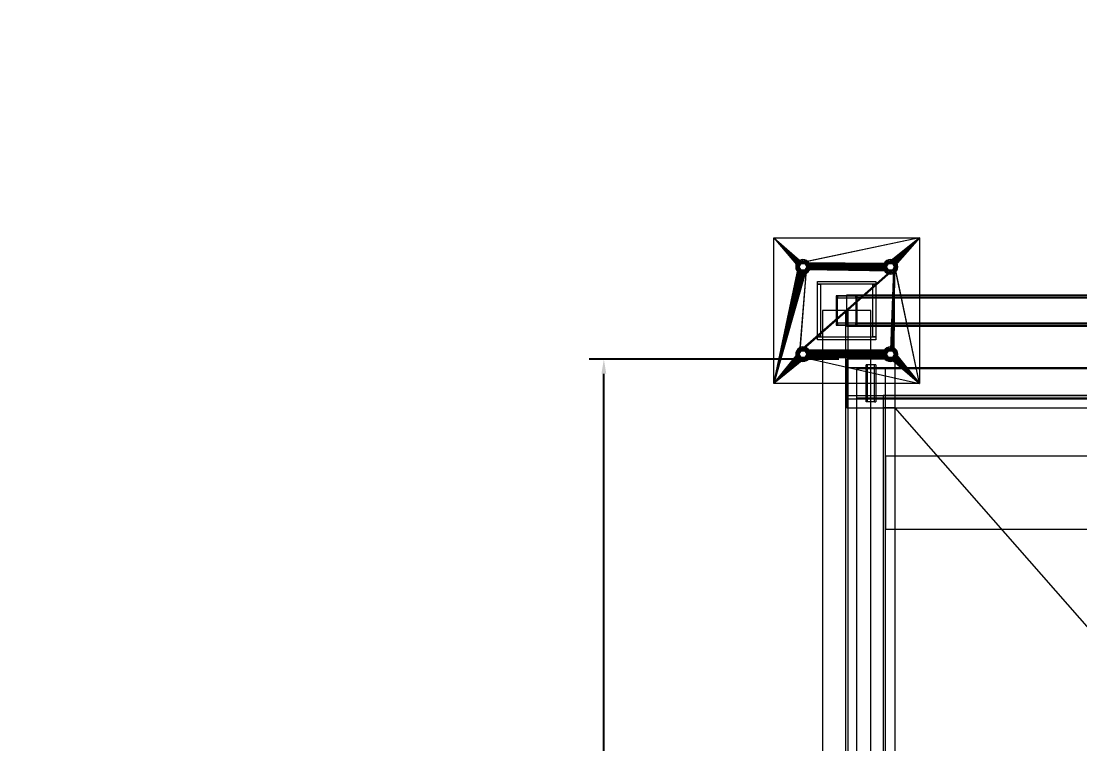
# Model space of a CAD drawing. Header units: millimetres. Extents: x -191664 to 191490, y -197311 to 10263.
# Drawn here: x -1550 to 630, y -68942 to -67454 of the extents above; entities that cross this region are included whole.
import ezdxf

# ---------------------------------------------------------------- set-up
doc = ezdxf.new("R2010")
doc.units = ezdxf.units.MM
for name, color, linetype, lineweight in [('COTAS_O', 1, 'Continuous', 0), ('DET_dosificador_superior', 7, 'Continuous', 0), ('R15_COTAS_TRANSPORTE_P', 1, 'Continuous', 0)]:
    doc.layers.add(name, color=color, linetype=linetype, lineweight=lineweight)
doc.dimstyles.new('PLANTA_20', dxfattribs={"dimtxt": 50, "dimasz": 30, "dimexe": 30, "dimexo": 16, "dimgap": 20, "dimtad": 1, "dimtih": 1, "dimtoh": 1, "dimdec": 1, "dimzin": 0, "dimdsep": 46, "dimcen": 0.09, "dimadec": 0, "dimazin": 0, "dimtfac": 1, "dimtdec": 4, "dimtofl": 0, "dimtmove": 0, "dimatfit": 3, "dimfxl": 1, "dimtolj": 1, "dimtzin": 0, "dimarcsym": 0})

# ---------------------------------------------------------------- blocks, each defined once
blk = doc.blocks.new('*D54')
at = {"layer": 'COTAS_O', "color": 0, "lineweight": -2, "transparency": 16777216}
for p, q in [((134, -68150), (-380, -68150)), ((-350, -69820), (-350, -68180)), ((134, -69850), (-380, -69850))]:
    blk.add_line(p, q, dxfattribs=at)
at = {"layer": 'COTAS_O', "color": 0, "transparency": 16777216}
for points in [[(-355, -68180), (-345, -68180), (-350, -68150)], [(-355, -69820), (-345, -69820), (-350, -69850)]]:
    blk.add_solid(points, dxfattribs=at)
at = {"layer": 'Defpoints', "color": 0, "transparency": 16777216}
for p in [(-350, -68150), (150, -68150), (150, -69850)]:
    blk.add_point(p, dxfattribs=at)
blk = doc.blocks.new('*D132')
at = {"layer": 'Defpoints', "color": 0, "transparency": 16777216}
for p in [(-500, -194490), (-500, -194490), (500, -194490), (203.3, -194656.7), (439.7, -194832)]:
    blk.add_point(p, dxfattribs=at)
at = {"layer": 'R15_COTAS_TRANSPORTE_P', "color": 0, "lineweight": -2, "transparency": 16777216}
blk.add_arc((-500, -194490), 722.8, 342.3783, 357.6217, dxfattribs=at)
at = {"layer": 'R15_COTAS_TRANSPORTE_P', "color": 0, "transparency": 16777216}
for points in [[(217.2, -194519.9), (227.1, -194520.1), (222.8, -194490)], [(193.6, -194710.4), (184.1, -194707.2), (179.2, -194737.2)]]:
    blk.add_solid(points, dxfattribs=at)
blk = doc.blocks.new('*D133')
at = {"layer": 'Defpoints', "color": 0, "transparency": 16777216}
for p in [(439.7, -194148), (217.9, -194406.1), (-500, -194490), (-500, -194490), (500, -194490)]:
    blk.add_point(p, dxfattribs=at)
at = {"layer": 'R15_COTAS_TRANSPORTE_P', "color": 0, "lineweight": -2, "transparency": 16777216}
blk.add_arc((-500, -194490), 722.8, 2.3783, 17.6217, dxfattribs=at)
at = {"layer": 'R15_COTAS_TRANSPORTE_P', "color": 0, "transparency": 16777216}
for points in [[(184.1, -194272.8), (193.6, -194269.6), (179.2, -194242.8)], [(227.1, -194459.9), (217.2, -194460.1), (222.8, -194490)]]:
    blk.add_solid(points, dxfattribs=at)

msp = doc.modelspace()

# ---------------------------------------------------------------- linework, layer by layer
at = {"layer": 'DET_dosificador_superior', "color": 252, "true_color": 0x82929a}
for p, q in [((0, -68200), (0, -67900)), ((0, -67900), (51, -67960)), ((0, -67900), (51.17, -67958.24)), ((0, -67900), (51.69, -67956.56)), ((0, -67900), (52.52, -67955)), ((0, -67900), (53.64, -67953.64)), ((0, -67900), (55, -67952.52)), ((0, -67900), (56.56, -67951.69)), ((0, -67900), (58.24, -67951.17)), ((0, -67900), (300, -67900)), ((300, -67900), (58.24, -67951.17)), ((300, -67900), (60, -67951)), ((300, -67900), (235, -67952.52)), ((300, -67900), (236.56, -67951.69)), ((300, -67900), (238.24, -67951.17)), ((300, -67900), (240, -67951)), ((300, -67900), (241.76, -67951.17)), ((300, -67900), (243.44, -67951.69)), ((300, -67900), (245, -67952.52)), ((300, -67900), (246.36, -67953.64)), ((300, -67900), (247.48, -67955)), ((300, -67900), (248.31, -67956.56)), ((300, -67900), (248.83, -67958.24)), ((300, -67900), (300, -68200)), ((0, -68200), (51, -67960)), ((51.17, -67961.76), (0, -68200)), ((51.17, -67958.24), (51, -67960)), ((51, -67960), (51.17, -67961.76)), ((51.69, -67956.56), (51.17, -67958.24)), ((51.17, -67961.76), (51.69, -67963.44)), ((52.52, -67955), (51.69, -67956.56)), ((53.64, -67953.64), (52.52, -67955)), ((55, -67952.52), (53.64, -67953.64)), ((56.56, -67951.69), (55, -67952.52)), ((58.24, -67951.17), (56.56, -67951.69)), ((60, -67951), (58.24, -67951.17)), ((61.76, -67951.17), (60, -67951)), ((60, -67951), (231.17, -67958.24)), ((60, -67951), (231.69, -67956.56)), ((60, -67951), (232.52, -67955)), ((60, -67951), (233.64, -67953.64)), ((60, -67951), (235, -67952.52)), ((63.44, -67951.69), (61.76, -67951.17)), ((61.76, -67951.17), (231.17, -67958.24)), ((65, -67952.52), (63.44, -67951.69)), ((63.44, -67951.69), (231.17, -67958.24)), ((66.36, -67953.64), (65, -67952.52)), ((65, -67952.52), (231.17, -67958.24)), ((67.48, -67955), (66.36, -67953.64)), ((66.36, -67953.64), (231.17, -67958.24)), ((68.31, -67956.56), (67.48, -67955)), ((67.48, -67955), (231.17, -67958.24)), ((68.83, -67958.24), (68.31, -67956.56)), ((68.31, -67956.56), (231.17, -67958.24)), ((68.31, -67963.44), (68.83, -67961.76)), ((69, -67960), (68.83, -67958.24)), ((68.83, -67958.24), (231.17, -67958.24)), ((68.83, -67961.76), (69, -67960)), ((240, -67969), (68.83, -67961.76)), ((69, -67960), (231.17, -67958.24)), ((231, -67960), (69, -67960)), ((231.17, -67961.76), (69, -67960)), ((231.69, -67963.44), (69, -67960)), ((232.52, -67965), (69, -67960)), ((233.64, -67966.36), (69, -67960)), ((235, -67967.48), (69, -67960)), ((236.56, -67968.31), (69, -67960)), ((238.24, -67968.83), (69, -67960)), ((240, -67969), (69, -67960)), ((231.17, -67958.24), (231, -67960)), ((231, -67960), (231.17, -67961.76)), ((231.69, -67956.56), (231.17, -67958.24)), ((231.17, -67961.76), (231.69, -67963.44)), ((232.52, -67955), (231.69, -67956.56)), ((233.64, -67953.64), (232.52, -67955)), ((235, -67952.52), (233.64, -67953.64)), ((236.56, -67951.69), (235, -67952.52)), ((238.24, -67951.17), (236.56, -67951.69)), ((240, -67951), (238.24, -67951.17)), ((241.76, -67951.17), (240, -67951)), ((249, -67960), (240, -68131)), ((248.83, -67961.76), (240, -68131)), ((243.44, -67951.69), (241.76, -67951.17)), ((249, -67960), (241.76, -68131.17)), ((245, -67952.52), (243.44, -67951.69)), ((243.44, -68131.69), (249, -67960)), ((246.36, -67953.64), (245, -67952.52)), ((245, -68132.52), (249, -67960)), ((247.48, -67955), (246.36, -67953.64)), ((246.36, -68133.64), (249, -67960)), ((248.31, -67956.56), (247.48, -67955)), ((247.48, -68135), (249, -67960)), ((248.83, -67958.24), (248.31, -67956.56)), ((248.31, -67963.44), (248.83, -67961.76)), ((300, -68200), (248.83, -67958.24)), ((249, -67960), (248.83, -67958.24)), ((248.83, -67961.76), (249, -67960)), ((300, -68200), (249, -67960)), ((51.69, -67963.44), (0, -68200)), ((52.52, -67965), (0, -68200)), ((53.64, -67966.36), (0, -68200)), ((66.36, -67966.36), (0, -68200)), ((55, -67967.48), (0, -68200)), ((65, -67967.48), (0, -68200)), ((56.56, -67968.31), (0, -68200)), ((63.44, -67968.31), (0, -68200)), ((58.24, -67968.83), (0, -68200)), ((61.76, -67968.83), (0, -68200)), ((60, -67969), (0, -68200)), ((51.69, -67963.44), (52.52, -67965)), ((52.52, -67965), (53.64, -67966.36)), ((66.36, -67966.36), (52.52, -68135)), ((53.64, -67966.36), (55, -67967.48)), ((66.36, -67966.36), (53.64, -68133.64)), ((246.36, -67966.36), (53.64, -68133.64)), ((245, -67967.48), (53.64, -68133.64)), ((243.44, -67968.31), (53.64, -68133.64)), ((241.76, -67968.83), (53.64, -68133.64)), ((240, -67969), (53.64, -68133.64)), ((246.36, -67966.36), (55, -68132.52)), ((55, -67967.48), (56.56, -67968.31)), ((246.36, -67966.36), (56.56, -68131.69)), ((56.56, -67968.31), (58.24, -67968.83)), ((246.36, -67966.36), (58.24, -68131.17)), ((58.24, -67968.83), (60, -67969)), ((246.36, -67966.36), (60, -68131)), ((60, -67969), (61.76, -67968.83)), ((61.76, -67968.83), (63.44, -67968.31)), ((63.44, -67968.31), (65, -67967.48)), ((65, -67967.48), (66.36, -67966.36)), ((66.36, -67966.36), (67.48, -67965)), ((240, -67969), (66.36, -67966.36)), ((67.48, -67965), (68.31, -67963.44)), ((240, -67969), (67.48, -67965)), ((240, -67969), (68.31, -67963.44)), ((231.69, -67963.44), (232.52, -67965)), ((232.52, -67965), (233.64, -67966.36)), ((233.64, -67966.36), (235, -67967.48)), ((235, -67967.48), (236.56, -67968.31)), ((236.56, -67968.31), (238.24, -67968.83)), ((238.24, -67968.83), (240, -67969)), ((248.31, -67963.44), (240, -68131)), ((247.48, -67965), (240, -68131)), ((246.36, -67966.36), (240, -68131)), ((240, -67969), (241.76, -67968.83)), ((241.76, -67968.83), (243.44, -67968.31)), ((243.44, -67968.31), (245, -67967.48)), ((245, -67967.48), (246.36, -67966.36)), ((246.36, -67966.36), (247.48, -67965)), ((247.48, -67965), (248.31, -67963.44)), ((0, -68200), (52.52, -68135)), ((0, -68200), (51.69, -68136.56)), ((51.69, -68136.56), (51.17, -68138.24)), ((52.52, -68135), (51.69, -68136.56)), ((53.64, -68133.64), (52.52, -68135)), ((55, -68132.52), (53.64, -68133.64)), ((56.56, -68131.69), (55, -68132.52)), ((58.24, -68131.17), (56.56, -68131.69)), ((60, -68131), (58.24, -68131.17)), ((61.76, -68131.17), (60, -68131)), ((60, -68131), (231, -68140)), ((60, -68131), (231.17, -68138.24)), ((60, -68131), (231.69, -68136.56)), ((60, -68131), (232.52, -68135)), ((60, -68131), (233.64, -68133.64)), ((60, -68131), (235, -68132.52)), ((60, -68131), (236.56, -68131.69)), ((60, -68131), (238.24, -68131.17)), ((60, -68131), (240, -68131)), ((63.44, -68131.69), (61.76, -68131.17)), ((61.76, -68131.17), (231, -68140)), ((65, -68132.52), (63.44, -68131.69)), ((63.44, -68131.69), (231, -68140)), ((66.36, -68133.64), (65, -68132.52)), ((65, -68132.52), (231, -68140)), ((67.48, -68135), (66.36, -68133.64)), ((66.36, -68133.64), (231, -68140)), ((68.31, -68136.56), (67.48, -68135)), ((67.48, -68135), (231, -68140)), ((68.83, -68138.24), (68.31, -68136.56)), ((68.31, -68136.56), (231, -68140)), ((231.69, -68136.56), (231.17, -68138.24)), ((232.52, -68135), (231.69, -68136.56)), ((233.64, -68133.64), (232.52, -68135)), ((235, -68132.52), (233.64, -68133.64)), ((236.56, -68131.69), (235, -68132.52)), ((238.24, -68131.17), (236.56, -68131.69)), ((240, -68131), (238.24, -68131.17)), ((241.76, -68131.17), (240, -68131)), ((243.44, -68131.69), (241.76, -68131.17)), ((245, -68132.52), (243.44, -68131.69)), ((246.36, -68133.64), (245, -68132.52)), ((247.48, -68135), (246.36, -68133.64)), ((248.31, -68136.56), (247.48, -68135)), ((247.48, -68135), (300, -68200)), ((248.83, -68138.24), (248.31, -68136.56)), ((248.31, -68136.56), (300, -68200)), ((0, -68200), (51.17, -68138.24)), ((51, -68140), (0, -68200)), ((51.17, -68141.76), (0, -68200)), ((51.69, -68143.44), (0, -68200)), ((52.52, -68145), (0, -68200)), ((53.64, -68146.36), (0, -68200)), ((55, -68147.48), (0, -68200)), ((65, -68147.48), (0, -68200)), ((56.56, -68148.31), (0, -68200)), ((63.44, -68148.31), (0, -68200)), ((58.24, -68148.83), (0, -68200)), ((61.76, -68148.83), (0, -68200)), ((60, -68149), (0, -68200)), ((51.17, -68138.24), (51, -68140)), ((51, -68140), (51.17, -68141.76)), ((51.17, -68141.76), (51.69, -68143.44)), ((51.69, -68143.44), (52.52, -68145)), ((52.52, -68145), (53.64, -68146.36)), ((53.64, -68146.36), (55, -68147.48)), ((55, -68147.48), (56.56, -68148.31)), ((56.56, -68148.31), (58.24, -68148.83)), ((58.24, -68148.83), (60, -68149)), ((60, -68149), (61.76, -68148.83)), ((61.76, -68148.83), (63.44, -68148.31)), ((63.44, -68148.31), (65, -68147.48)), ((65, -68147.48), (66.36, -68146.36)), ((65, -68147.48), (300, -68200)), ((240, -68149), (65, -68147.48)), ((66.36, -68146.36), (67.48, -68145)), ((240, -68149), (66.36, -68146.36)), ((67.48, -68145), (68.31, -68143.44)), ((240, -68149), (67.48, -68145)), ((68.31, -68143.44), (68.83, -68141.76)), ((240, -68149), (68.31, -68143.44)), ((69, -68140), (68.83, -68138.24)), ((68.83, -68138.24), (231, -68140)), ((68.83, -68141.76), (69, -68140)), ((240, -68149), (68.83, -68141.76)), ((231, -68140), (69, -68140)), ((231.17, -68141.76), (69, -68140)), ((231.69, -68143.44), (69, -68140)), ((232.52, -68145), (69, -68140)), ((233.64, -68146.36), (69, -68140)), ((235, -68147.48), (69, -68140)), ((236.56, -68148.31), (69, -68140)), ((238.24, -68148.83), (69, -68140)), ((240, -68149), (69, -68140)), ((231.17, -68138.24), (231, -68140)), ((231, -68140), (231.17, -68141.76)), ((231.17, -68141.76), (231.69, -68143.44)), ((231.69, -68143.44), (232.52, -68145)), ((232.52, -68145), (233.64, -68146.36)), ((233.64, -68146.36), (235, -68147.48)), ((235, -68147.48), (236.56, -68148.31)), ((236.56, -68148.31), (238.24, -68148.83)), ((238.24, -68148.83), (240, -68149)), ((240, -68149), (241.76, -68148.83)), ((240, -68149), (300, -68200)), ((241.76, -68148.83), (243.44, -68148.31)), ((241.76, -68148.83), (300, -68200)), ((243.44, -68148.31), (245, -68147.48)), ((243.44, -68148.31), (300, -68200)), ((245, -68147.48), (246.36, -68146.36)), ((245, -68147.48), (300, -68200)), ((246.36, -68146.36), (247.48, -68145)), ((246.36, -68146.36), (300, -68200)), ((247.48, -68145), (248.31, -68143.44)), ((247.48, -68145), (300, -68200)), ((248.31, -68143.44), (248.83, -68141.76)), ((248.31, -68143.44), (300, -68200)), ((249, -68140), (248.83, -68138.24)), ((248.83, -68138.24), (300, -68200)), ((248.83, -68141.76), (249, -68140)), ((248.83, -68141.76), (300, -68200)), ((249, -68140), (300, -68200)), ((300, -68200), (0, -68200))]:
    msp.add_line(p, q, dxfattribs=at)
at = {"layer": 'DET_dosificador_superior', "color": 252, "true_color": 0x8ba19a}
for p, q in [((45.51, -67956.12), (45, -67960)), ((51, -67960), (45, -67960)), ((45, -67960), (45.51, -67963.88)), ((47.01, -67952.5), (45.51, -67956.12)), ((51.31, -67957.67), (45.51, -67956.12)), ((51.31, -67962.33), (45.51, -67963.88)), ((53.08, -67948.01), (46.15, -67960)), ((52, -67960), (46.15, -67960)), ((46.15, -67960), (53.08, -67971.99)), ((49.39, -67949.39), (47.01, -67952.5)), ((52.21, -67955.5), (47.01, -67952.5)), ((52.5, -67947.01), (49.39, -67949.39)), ((53.64, -67953.64), (49.39, -67949.39)), ((51, -67960), (51.31, -67957.67)), ((51.31, -67962.33), (51, -67960)), ((51.31, -67957.67), (52.21, -67955.5)), ((52.21, -67964.5), (51.31, -67962.33)), ((52, -67960), (56, -67953.07)), ((56, -67966.93), (52, -67960)), ((52.21, -67955.5), (53.64, -67953.64)), ((56.12, -67945.51), (52.5, -67947.01)), ((55.5, -67952.21), (52.5, -67947.01)), ((66.92, -67948.01), (53.08, -67948.01)), ((56, -67953.07), (53.08, -67948.01)), ((53.64, -67953.64), (55.5, -67952.21)), ((55.5, -67952.21), (57.67, -67951.31)), ((56, -67953.07), (64, -67953.07)), ((60, -67945), (56.12, -67945.51)), ((57.67, -67951.31), (56.12, -67945.51)), ((57.67, -67951.31), (60, -67951)), ((63.88, -67945.51), (60, -67945)), ((60, -67951), (60, -67945)), ((60, -67951), (62.33, -67951.31)), ((62.33, -67951.31), (63.88, -67945.51)), ((62.33, -67951.31), (64.5, -67952.21)), ((67.5, -67947.01), (63.88, -67945.51)), ((64, -67953.07), (66.92, -67948.01)), ((64, -67953.07), (68, -67960)), ((68, -67960), (64, -67966.93)), ((64.5, -67952.21), (67.5, -67947.01)), ((64.5, -67952.21), (66.36, -67953.64)), ((66.36, -67953.64), (70.61, -67949.39)), ((66.36, -67953.64), (67.79, -67955.5)), ((73.85, -67960), (66.92, -67948.01)), ((66.92, -67971.99), (73.85, -67960)), ((70.61, -67949.39), (67.5, -67947.01)), ((67.79, -67955.5), (72.99, -67952.5)), ((67.79, -67955.5), (68.69, -67957.67)), ((68.69, -67962.33), (67.79, -67964.5)), ((73.85, -67960), (68, -67960)), ((68.69, -67957.67), (74.49, -67956.12)), ((68.69, -67957.67), (69, -67960)), ((69, -67960), (68.69, -67962.33)), ((68.69, -67962.33), (74.49, -67963.88)), ((75, -67960), (69, -67960)), ((72.99, -67952.5), (70.61, -67949.39)), ((74.49, -67956.12), (72.99, -67952.5)), ((75, -67960), (74.49, -67956.12)), ((74.49, -67963.88), (75, -67960)), ((225.51, -67956.12), (225, -67960)), ((231, -67960), (225, -67960)), ((225, -67960), (225.51, -67963.88)), ((227.01, -67952.5), (225.51, -67956.12)), ((231.31, -67957.67), (225.51, -67956.12)), ((231.31, -67962.33), (225.51, -67963.88)), ((233.08, -67948.01), (226.15, -67960)), ((232, -67960), (226.15, -67960)), ((226.15, -67960), (233.08, -67971.99)), ((229.39, -67949.39), (227.01, -67952.5)), ((232.21, -67955.5), (227.01, -67952.5)), ((232.5, -67947.01), (229.39, -67949.39)), ((233.64, -67953.64), (229.39, -67949.39)), ((231, -67960), (231.31, -67957.67)), ((231.31, -67962.33), (231, -67960)), ((231.31, -67957.67), (232.21, -67955.5)), ((232.21, -67964.5), (231.31, -67962.33)), ((232, -67960), (236, -67953.07)), ((236, -67966.93), (232, -67960)), ((232.21, -67955.5), (233.64, -67953.64)), ((236.12, -67945.51), (232.5, -67947.01)), ((235.5, -67952.21), (232.5, -67947.01)), ((246.92, -67948.01), (233.08, -67948.01)), ((236, -67953.07), (233.08, -67948.01)), ((233.64, -67953.64), (235.5, -67952.21)), ((235.5, -67952.21), (237.67, -67951.31)), ((236, -67953.07), (244, -67953.07)), ((240, -67945), (236.12, -67945.51)), ((237.67, -67951.31), (236.12, -67945.51)), ((237.67, -67951.31), (240, -67951)), ((243.88, -67945.51), (240, -67945)), ((240, -67951), (240, -67945)), ((240, -67951), (242.33, -67951.31)), ((242.33, -67951.31), (243.88, -67945.51)), ((242.33, -67951.31), (244.5, -67952.21)), ((247.5, -67947.01), (243.88, -67945.51)), ((244, -67953.07), (246.92, -67948.01)), ((244, -67953.07), (248, -67960)), ((248, -67960), (244, -67966.93)), ((244.5, -67952.21), (247.5, -67947.01)), ((244.5, -67952.21), (246.36, -67953.64)), ((246.36, -67953.64), (250.61, -67949.39)), ((246.36, -67953.64), (247.79, -67955.5)), ((253.85, -67960), (246.92, -67948.01)), ((246.92, -67971.99), (253.85, -67960)), ((250.61, -67949.39), (247.5, -67947.01)), ((247.79, -67955.5), (252.99, -67952.5)), ((247.79, -67955.5), (248.69, -67957.67)), ((248.69, -67962.33), (247.79, -67964.5)), ((253.85, -67960), (248, -67960)), ((248.69, -67957.67), (254.49, -67956.12)), ((248.69, -67957.67), (249, -67960)), ((249, -67960), (248.69, -67962.33)), ((248.69, -67962.33), (254.49, -67963.88)), ((255, -67960), (249, -67960)), ((252.99, -67952.5), (250.61, -67949.39)), ((254.49, -67956.12), (252.99, -67952.5)), ((255, -67960), (254.49, -67956.12)), ((254.49, -67963.88), (255, -67960)), ((45.51, -67963.88), (47.01, -67967.5)), ((52.21, -67964.5), (47.01, -67967.5)), ((47.01, -67967.5), (49.39, -67970.61)), ((53.64, -67966.36), (49.39, -67970.61)), ((49.39, -67970.61), (52.5, -67972.99)), ((53.64, -67966.36), (52.21, -67964.5)), ((55.5, -67967.79), (52.5, -67972.99)), ((52.5, -67972.99), (56.12, -67974.49)), ((56, -67966.93), (53.08, -67971.99)), ((53.08, -67971.99), (66.92, -67971.99)), ((55.5, -67967.79), (53.64, -67966.36)), ((57.67, -67968.69), (55.5, -67967.79)), ((64, -67966.93), (56, -67966.93)), ((57.67, -67968.69), (56.12, -67974.49)), ((56.12, -67974.49), (60, -67975)), ((60, -67969), (57.67, -67968.69)), ((62.33, -67968.69), (60, -67969)), ((60, -67969), (60, -67975)), ((60, -67975), (63.88, -67974.49)), ((64.5, -67967.79), (62.33, -67968.69)), ((62.33, -67968.69), (63.88, -67974.49)), ((63.88, -67974.49), (67.5, -67972.99)), ((64, -67966.93), (66.92, -67971.99)), ((66.36, -67966.36), (64.5, -67967.79)), ((64.5, -67967.79), (67.5, -67972.99)), ((67.79, -67964.5), (66.36, -67966.36)), ((66.36, -67966.36), (70.61, -67970.61)), ((67.5, -67972.99), (70.61, -67970.61)), ((67.79, -67964.5), (72.99, -67967.5)), ((70.61, -67970.61), (72.99, -67967.5)), ((72.99, -67967.5), (74.49, -67963.88)), ((225.51, -67963.88), (227.01, -67967.5)), ((232.21, -67964.5), (227.01, -67967.5)), ((227.01, -67967.5), (229.39, -67970.61)), ((233.64, -67966.36), (229.39, -67970.61)), ((229.39, -67970.61), (232.5, -67972.99)), ((233.64, -67966.36), (232.21, -67964.5)), ((235.5, -67967.79), (232.5, -67972.99)), ((232.5, -67972.99), (236.12, -67974.49)), ((236, -67966.93), (233.08, -67971.99)), ((233.08, -67971.99), (246.92, -67971.99)), ((235.5, -67967.79), (233.64, -67966.36)), ((237.67, -67968.69), (235.5, -67967.79)), ((244, -67966.93), (236, -67966.93)), ((237.67, -67968.69), (236.12, -67974.49)), ((236.12, -67974.49), (240, -67975)), ((240, -67969), (237.67, -67968.69)), ((242.33, -67968.69), (240, -67969)), ((240, -67969), (240, -67975)), ((240, -67975), (243.88, -67974.49)), ((244.5, -67967.79), (242.33, -67968.69)), ((242.33, -67968.69), (243.88, -67974.49)), ((243.88, -67974.49), (247.5, -67972.99)), ((244, -67966.93), (246.92, -67971.99)), ((246.36, -67966.36), (244.5, -67967.79)), ((244.5, -67967.79), (247.5, -67972.99)), ((247.79, -67964.5), (246.36, -67966.36)), ((246.36, -67966.36), (250.61, -67970.61)), ((247.5, -67972.99), (250.61, -67970.61)), ((247.79, -67964.5), (252.99, -67967.5)), ((250.61, -67970.61), (252.99, -67967.5)), ((252.99, -67967.5), (254.49, -67963.88)), ((45.51, -68136.12), (45, -68140)), ((47.01, -68132.5), (45.51, -68136.12)), ((51.31, -68137.67), (45.51, -68136.12)), ((53.08, -68128.01), (46.15, -68140)), ((49.39, -68129.39), (47.01, -68132.5)), ((52.21, -68135.5), (47.01, -68132.5)), ((52.5, -68127.01), (49.39, -68129.39)), ((53.64, -68133.64), (49.39, -68129.39)), ((51.31, -68137.67), (52.21, -68135.5)), ((52, -68140), (56, -68133.07)), ((52.21, -68135.5), (53.64, -68133.64)), ((56.12, -68125.51), (52.5, -68127.01)), ((55.5, -68132.21), (52.5, -68127.01)), ((66.92, -68128.01), (53.08, -68128.01)), ((56, -68133.07), (53.08, -68128.01)), ((53.64, -68133.64), (55.5, -68132.21)), ((55.5, -68132.21), (57.67, -68131.31)), ((56, -68133.07), (64, -68133.07)), ((60, -68125), (56.12, -68125.51)), ((57.67, -68131.31), (56.12, -68125.51)), ((57.67, -68131.31), (60, -68131)), ((63.88, -68125.51), (60, -68125)), ((60, -68131), (60, -68125)), ((60, -68131), (62.33, -68131.31)), ((62.33, -68131.31), (63.88, -68125.51)), ((62.33, -68131.31), (64.5, -68132.21)), ((67.5, -68127.01), (63.88, -68125.51)), ((64, -68133.07), (66.92, -68128.01)), ((64, -68133.07), (68, -68140)), ((64.5, -68132.21), (67.5, -68127.01)), ((64.5, -68132.21), (66.36, -68133.64)), ((66.36, -68133.64), (70.61, -68129.39)), ((66.36, -68133.64), (67.79, -68135.5)), ((73.85, -68140), (66.92, -68128.01)), ((70.61, -68129.39), (67.5, -68127.01)), ((67.79, -68135.5), (72.99, -68132.5)), ((67.79, -68135.5), (68.69, -68137.67)), ((68.69, -68137.67), (74.49, -68136.12)), ((72.99, -68132.5), (70.61, -68129.39)), ((74.49, -68136.12), (72.99, -68132.5)), ((75, -68140), (74.49, -68136.12)), ((225.51, -68136.12), (225, -68140)), ((227.01, -68132.5), (225.51, -68136.12)), ((231.31, -68137.67), (225.51, -68136.12)), ((233.08, -68128.01), (226.15, -68140)), ((229.39, -68129.39), (227.01, -68132.5)), ((232.21, -68135.5), (227.01, -68132.5)), ((232.5, -68127.01), (229.39, -68129.39)), ((233.64, -68133.64), (229.39, -68129.39)), ((231.31, -68137.67), (232.21, -68135.5)), ((232, -68140), (236, -68133.07)), ((232.21, -68135.5), (233.64, -68133.64)), ((236.12, -68125.51), (232.5, -68127.01)), ((235.5, -68132.21), (232.5, -68127.01)), ((246.92, -68128.01), (233.08, -68128.01)), ((236, -68133.07), (233.08, -68128.01)), ((233.64, -68133.64), (235.5, -68132.21)), ((235.5, -68132.21), (237.67, -68131.31)), ((236, -68133.07), (244, -68133.07)), ((240, -68125), (236.12, -68125.51)), ((237.67, -68131.31), (236.12, -68125.51)), ((237.67, -68131.31), (240, -68131)), ((243.88, -68125.51), (240, -68125)), ((240, -68131), (240, -68125)), ((240, -68131), (242.33, -68131.31)), ((242.33, -68131.31), (243.88, -68125.51)), ((242.33, -68131.31), (244.5, -68132.21)), ((247.5, -68127.01), (243.88, -68125.51)), ((244, -68133.07), (246.92, -68128.01)), ((244, -68133.07), (248, -68140)), ((244.5, -68132.21), (247.5, -68127.01)), ((244.5, -68132.21), (246.36, -68133.64)), ((246.36, -68133.64), (250.61, -68129.39)), ((246.36, -68133.64), (247.79, -68135.5)), ((253.85, -68140), (246.92, -68128.01)), ((250.61, -68129.39), (247.5, -68127.01)), ((247.79, -68135.5), (252.99, -68132.5)), ((247.79, -68135.5), (248.69, -68137.67)), ((248.69, -68137.67), (254.49, -68136.12)), ((252.99, -68132.5), (250.61, -68129.39)), ((254.49, -68136.12), (252.99, -68132.5)), ((255, -68140), (254.49, -68136.12)), ((51, -68140), (45, -68140)), ((45, -68140), (45.51, -68143.88)), ((51.31, -68142.33), (45.51, -68143.88)), ((45.51, -68143.88), (47.01, -68147.5)), ((52, -68140), (46.15, -68140)), ((46.15, -68140), (53.08, -68151.99)), ((52.21, -68144.5), (47.01, -68147.5)), ((47.01, -68147.5), (49.39, -68150.61)), ((53.64, -68146.36), (49.39, -68150.61)), ((49.39, -68150.61), (52.5, -68152.99)), ((51, -68140), (51.31, -68137.67)), ((51.31, -68142.33), (51, -68140)), ((52.21, -68144.5), (51.31, -68142.33)), ((56, -68146.93), (52, -68140)), ((53.64, -68146.36), (52.21, -68144.5)), ((55.5, -68147.79), (52.5, -68152.99)), ((52.5, -68152.99), (56.12, -68154.49)), ((56, -68146.93), (53.08, -68151.99)), ((53.08, -68151.99), (66.92, -68151.99)), ((55.5, -68147.79), (53.64, -68146.36)), ((57.67, -68148.69), (55.5, -68147.79)), ((64, -68146.93), (56, -68146.93)), ((57.67, -68148.69), (56.12, -68154.49)), ((56.12, -68154.49), (60, -68155)), ((60, -68149), (57.67, -68148.69)), ((62.33, -68148.69), (60, -68149)), ((60, -68149), (60, -68155)), ((60, -68155), (63.88, -68154.49)), ((64.5, -68147.79), (62.33, -68148.69)), ((62.33, -68148.69), (63.88, -68154.49)), ((63.88, -68154.49), (67.5, -68152.99)), ((68, -68140), (64, -68146.93)), ((64, -68146.93), (66.92, -68151.99)), ((66.36, -68146.36), (64.5, -68147.79)), ((64.5, -68147.79), (67.5, -68152.99)), ((67.79, -68144.5), (66.36, -68146.36)), ((66.36, -68146.36), (70.61, -68150.61)), ((66.92, -68151.99), (73.85, -68140)), ((67.5, -68152.99), (70.61, -68150.61)), ((68.69, -68142.33), (67.79, -68144.5)), ((67.79, -68144.5), (72.99, -68147.5)), ((73.85, -68140), (68, -68140)), ((68.69, -68137.67), (69, -68140)), ((69, -68140), (68.69, -68142.33)), ((68.69, -68142.33), (74.49, -68143.88)), ((75, -68140), (69, -68140)), ((70.61, -68150.61), (72.99, -68147.5)), ((72.99, -68147.5), (74.49, -68143.88)), ((74.49, -68143.88), (75, -68140)), ((231, -68140), (225, -68140)), ((225, -68140), (225.51, -68143.88)), ((231.31, -68142.33), (225.51, -68143.88)), ((225.51, -68143.88), (227.01, -68147.5)), ((232, -68140), (226.15, -68140)), ((226.15, -68140), (233.08, -68151.99)), ((232.21, -68144.5), (227.01, -68147.5)), ((227.01, -68147.5), (229.39, -68150.61)), ((233.64, -68146.36), (229.39, -68150.61)), ((229.39, -68150.61), (232.5, -68152.99)), ((231, -68140), (231.31, -68137.67)), ((231.31, -68142.33), (231, -68140)), ((232.21, -68144.5), (231.31, -68142.33)), ((236, -68146.93), (232, -68140)), ((233.64, -68146.36), (232.21, -68144.5)), ((235.5, -68147.79), (232.5, -68152.99)), ((232.5, -68152.99), (236.12, -68154.49)), ((236, -68146.93), (233.08, -68151.99)), ((233.08, -68151.99), (246.92, -68151.99)), ((235.5, -68147.79), (233.64, -68146.36)), ((237.67, -68148.69), (235.5, -68147.79)), ((244, -68146.93), (236, -68146.93)), ((237.67, -68148.69), (236.12, -68154.49)), ((236.12, -68154.49), (240, -68155)), ((240, -68149), (237.67, -68148.69)), ((242.33, -68148.69), (240, -68149)), ((240, -68149), (240, -68155)), ((240, -68155), (243.88, -68154.49)), ((244.5, -68147.79), (242.33, -68148.69)), ((242.33, -68148.69), (243.88, -68154.49)), ((243.88, -68154.49), (247.5, -68152.99)), ((248, -68140), (244, -68146.93)), ((244, -68146.93), (246.92, -68151.99)), ((246.36, -68146.36), (244.5, -68147.79)), ((244.5, -68147.79), (247.5, -68152.99)), ((247.79, -68144.5), (246.36, -68146.36)), ((246.36, -68146.36), (250.61, -68150.61)), ((246.92, -68151.99), (253.85, -68140)), ((247.5, -68152.99), (250.61, -68150.61)), ((248.69, -68142.33), (247.79, -68144.5)), ((247.79, -68144.5), (252.99, -68147.5)), ((253.85, -68140), (248, -68140)), ((248.69, -68137.67), (249, -68140)), ((249, -68140), (248.69, -68142.33)), ((248.69, -68142.33), (254.49, -68143.88)), ((255, -68140), (249, -68140)), ((250.61, -68150.61), (252.99, -68147.5)), ((252.99, -68147.5), (254.49, -68143.88)), ((254.49, -68143.88), (255, -68140))]:
    msp.add_line(p, q, dxfattribs=at)
at = {"layer": 'DET_dosificador_superior', "color": 9, "true_color": 0xaeb9be}
for p, q in [((52, -67960), (52.27, -67957.93)), ((52.27, -67962.07), (52, -67960)), ((52.27, -67957.93), (53.07, -67956)), ((53.07, -67964), (52.27, -67962.07)), ((53.07, -67956), (54.34, -67954.34)), ((54.34, -67954.34), (56, -67953.07)), ((56, -67953.07), (57.93, -67952.27)), ((57.93, -67952.27), (60, -67952)), ((60, -67952), (62.07, -67952.27)), ((62.07, -67952.27), (64, -67953.07)), ((64, -67953.07), (65.66, -67954.34)), ((65.66, -67954.34), (66.93, -67956)), ((66.93, -67956), (67.73, -67957.93)), ((67.73, -67962.07), (66.93, -67964)), ((67.73, -67957.93), (68, -67960)), ((68, -67960), (67.73, -67962.07)), ((232, -67960), (232.27, -67957.93)), ((232.27, -67962.07), (232, -67960)), ((232.27, -67957.93), (233.07, -67956)), ((233.07, -67964), (232.27, -67962.07)), ((233.07, -67956), (234.34, -67954.34)), ((234.34, -67954.34), (236, -67953.07)), ((236, -67953.07), (237.93, -67952.27)), ((237.93, -67952.27), (240, -67952)), ((240, -67952), (242.07, -67952.27)), ((242.07, -67952.27), (244, -67953.07)), ((244, -67953.07), (245.66, -67954.34)), ((245.66, -67954.34), (246.93, -67956)), ((246.93, -67956), (247.73, -67957.93)), ((247.73, -67962.07), (246.93, -67964)), ((247.73, -67957.93), (248, -67960)), ((248, -67960), (247.73, -67962.07)), ((54.34, -67965.66), (53.07, -67964)), ((56, -67966.93), (54.34, -67965.66)), ((57.93, -67967.73), (56, -67966.93)), ((60, -67968), (57.93, -67967.73)), ((62.07, -67967.73), (60, -67968)), ((64, -67966.93), (62.07, -67967.73)), ((65.66, -67965.66), (64, -67966.93)), ((66.93, -67964), (65.66, -67965.66)), ((234.34, -67965.66), (233.07, -67964)), ((236, -67966.93), (234.34, -67965.66)), ((237.93, -67967.73), (236, -67966.93)), ((240, -67968), (237.93, -67967.73)), ((242.07, -67967.73), (240, -67968)), ((244, -67966.93), (242.07, -67967.73)), ((245.66, -67965.66), (244, -67966.93)), ((246.93, -67964), (245.66, -67965.66)), ((52.27, -68137.93), (53.07, -68136)), ((53.07, -68136), (54.34, -68134.34)), ((54.34, -68134.34), (56, -68133.07)), ((56, -68133.07), (57.93, -68132.27)), ((57.93, -68132.27), (60, -68132)), ((60, -68132), (62.07, -68132.27)), ((62.07, -68132.27), (64, -68133.07)), ((64, -68133.07), (65.66, -68134.34)), ((65.66, -68134.34), (66.93, -68136)), ((66.93, -68136), (67.73, -68137.93)), ((232.27, -68137.93), (233.07, -68136)), ((233.07, -68136), (234.34, -68134.34)), ((234.34, -68134.34), (236, -68133.07)), ((236, -68133.07), (237.93, -68132.27)), ((237.93, -68132.27), (240, -68132)), ((240, -68132), (242.07, -68132.27)), ((242.07, -68132.27), (244, -68133.07)), ((244, -68133.07), (245.66, -68134.34)), ((245.66, -68134.34), (246.93, -68136)), ((246.93, -68136), (247.73, -68137.93)), ((52, -68140), (52.27, -68137.93)), ((52.27, -68142.07), (52, -68140)), ((53.07, -68144), (52.27, -68142.07)), ((54.34, -68145.66), (53.07, -68144)), ((56, -68146.93), (54.34, -68145.66)), ((57.93, -68147.73), (56, -68146.93)), ((60, -68148), (57.93, -68147.73)), ((62.07, -68147.73), (60, -68148)), ((64, -68146.93), (62.07, -68147.73)), ((65.66, -68145.66), (64, -68146.93)), ((66.93, -68144), (65.66, -68145.66)), ((67.73, -68142.07), (66.93, -68144)), ((67.73, -68137.93), (68, -68140)), ((68, -68140), (67.73, -68142.07)), ((232, -68140), (232.27, -68137.93)), ((232.27, -68142.07), (232, -68140)), ((233.07, -68144), (232.27, -68142.07)), ((234.34, -68145.66), (233.07, -68144)), ((236, -68146.93), (234.34, -68145.66)), ((237.93, -68147.73), (236, -68146.93)), ((240, -68148), (237.93, -68147.73)), ((242.07, -68147.73), (240, -68148)), ((244, -68146.93), (242.07, -68147.73)), ((245.66, -68145.66), (244, -68146.93)), ((246.93, -68144), (245.66, -68145.66)), ((247.73, -68142.07), (246.93, -68144)), ((247.73, -68137.93), (248, -68140)), ((248, -68140), (247.73, -68142.07))]:
    msp.add_line(p, q, dxfattribs=at)
at = {"layer": 'DET_dosificador_superior', "color": 8, "true_color": 0x667b86}
for p, q in [((90, -67996), (90, -67990)), ((90, -67990), (210, -67990)), ((210, -67996), (90, -67996)), ((90, -68104), (90, -67996)), ((90, -67996), (96, -67996)), ((96, -67996), (96, -68104)), ((204, -68104), (204, -67996)), ((204, -67996), (210, -67996)), ((210, -67990), (210, -67996)), ((210, -67996), (210, -68104)), ((1828.48, -68020), (128.48, -68020)), ((128.48, -68020), (128.48, -68080)), ((131.35, -68020), (128.48, -68020)), ((131.35, -68080), (131.35, -68020)), ((131.35, -68020), (1831.35, -68020)), ((131.35, -68020), (131.35, -68024)), ((168.65, -68020), (131.35, -68020)), ((131.35, -68024), (1831.35, -68024)), ((131.35, -68024), (168.65, -68024)), ((150, -68082.5), (150, -68017.5)), ((150, -68017.5), (1850, -68017.5)), ((1868.65, -68020), (168.65, -68020)), ((168.65, -68020), (168.65, -68080)), ((171.52, -68020), (168.65, -68020)), ((168.65, -68024), (168.65, -68020)), ((1868.65, -68024), (168.65, -68024)), ((171.52, -68080), (171.52, -68020)), ((171.52, -68020), (1871.52, -68020)), ((200, -68050), (100, -68050)), ((100, -68050), (100, -69950)), ((152.8, -68050), (147.2, -68050)), ((147.2, -68050), (147.2, -69950)), ((152.8, -69950), (152.8, -68050)), ((200, -69950), (200, -68050)), ((128.48, -68080), (1828.48, -68080)), ((128.48, -68080), (131.35, -68080)), ((1831.35, -68076), (131.35, -68076)), ((131.35, -68076), (131.35, -68080)), ((168.65, -68076), (131.35, -68076)), ((1831.35, -68080), (131.35, -68080)), ((131.35, -68080), (168.65, -68080)), ((150, -68082.5), (150, -68075)), ((150, -68075), (1850, -68075)), ((1850, -68082.5), (150, -68082.5)), ((168.65, -68080), (168.65, -68076)), ((168.65, -68076), (1868.65, -68076)), ((168.65, -68080), (1868.65, -68080)), ((168.65, -68080), (171.52, -68080)), ((1871.52, -68080), (171.52, -68080)), ((90, -68110), (90, -68104)), ((90, -68104), (210, -68104)), ((96, -68104), (90, -68104)), ((210, -68110), (90, -68110)), ((210, -68104), (204, -68104)), ((210, -68104), (210, -68110)), ((150, -68232.5), (150, -68167.5)), ((150, -68167.5), (1850, -68167.5)), ((150, -68232.5), (150, -68225)), ((150, -68225), (1850, -68225)), ((1850, -68232.5), (150, -68232.5))]:
    msp.add_line(p, q, dxfattribs=at)
at = {"layer": 'DET_dosificador_superior', "color": 253, "true_color": 0x9caaa6}
for p, q in [((250, -68150), (150, -68150)), ((150, -68150), (150, -68250)), ((250, -68250), (250, -68150)), ((230, -68170), (170, -68170)), ((170, -68170), (170, -68230)), ((192.93, -68162), (190, -68162)), ((190, -68238), (190, -68162)), ((200, -68162), (192.93, -68162)), ((192.93, -68238), (192.93, -68162)), ((207.07, -68162), (200, -68162)), ((200, -68238), (200, -68162)), ((210, -68162), (207.07, -68162)), ((207.07, -68238), (207.07, -68162)), ((210, -68162), (210, -68238)), ((230, -68230), (230, -68170)), ((1770, -68170), (230, -68170)), ((170, -68230), (230, -68230)), ((170, -68230), (170, -69770)), ((192.93, -68238), (190, -68238)), ((200, -68238), (192.93, -68238)), ((207.07, -68238), (200, -68238)), ((207.07, -68238), (210, -68238)), ((1775, -68225), (225, -68225)), ((225, -68225), (225, -68250)), ((230, -68230), (1770, -68230)), ((230, -69770), (230, -68230)), ((150, -68250), (250, -68250)), ((225, -68250), (1775, -68250)), ((250, -68250), (225, -68250)), ((225, -68250), (225, -69750)), ((750, -68820), (250, -68250)), ((250, -68250), (1750, -68250)), ((250, -69750), (250, -68250)), ((1770, -68350), (230, -68350)), ((230, -68350), (230, -68500)), ((230, -68500), (1770, -68500))]:
    msp.add_line(p, q, dxfattribs=at)

# ---------------------------------------------------------------- dimensions: what is measured, and where the dimension line sits
at = {"layer": 'COTAS_O'}
dim = msp.add_aligned_dim(p1=(150, -69850), p2=(150, -68150), distance=500, text='<> O', dimstyle='PLANTA_20', dxfattribs=at)
dim.commit()
dim.dimension.update_dxf_attribs({"geometry": '*D54', "text_midpoint": (-350, -69000)})
at = {"layer": 'R15_COTAS_TRANSPORTE_P'}
for base, line2, picture, middle in [((217.89, -194406.09), ((-500, -194490), (439.69, -194147.98)), '*D133', (191490.46, -33543.69)), ((203.29, -194656.68), ((-500, -194490), (439.69, -194832.02)), '*D132', (-191664.11, -34001.98))]:
    dim = msp.add_angular_dim_2l(base=base, line1=((-500, -194490), (500, -194490)), line2=line2, dimstyle='PLANTA_20', dxfattribs=at)
    dim.commit()
    dim.dimension.update_dxf_attribs({"geometry": picture, "text_midpoint": middle})

doc.saveas('drawing.dxf')
